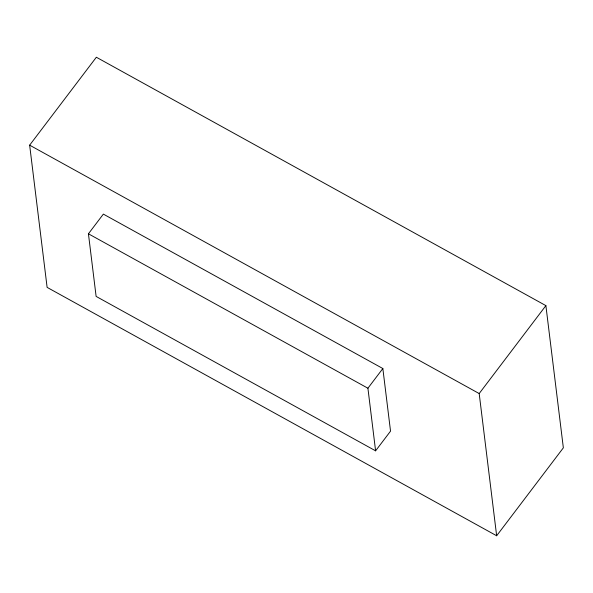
<?xml version="1.0" encoding="UTF-8"?>
<svg xmlns="http://www.w3.org/2000/svg" width="593" height="593" viewBox="0 0 593 593"><rect width="100%" height="100%" fill="white"/><g stroke="black" fill="none" stroke-linecap="round" stroke-linejoin="round"><path stroke-width="0.89" d="M29.65 145.166L96.348 57.239L545.886 305.625L563.35 447.834L496.652 535.761L47.114 287.375L29.65 145.166L479.188 393.559L496.652 535.761M88.431 233.798L103.36 214.11L382.848 368.535L390.535 431.141L375.599 450.828L96.118 296.404L88.431 233.798L367.912 388.222L375.599 450.828M367.912 388.222L382.848 368.535M479.188 393.559L545.886 305.625"/></g></svg>
